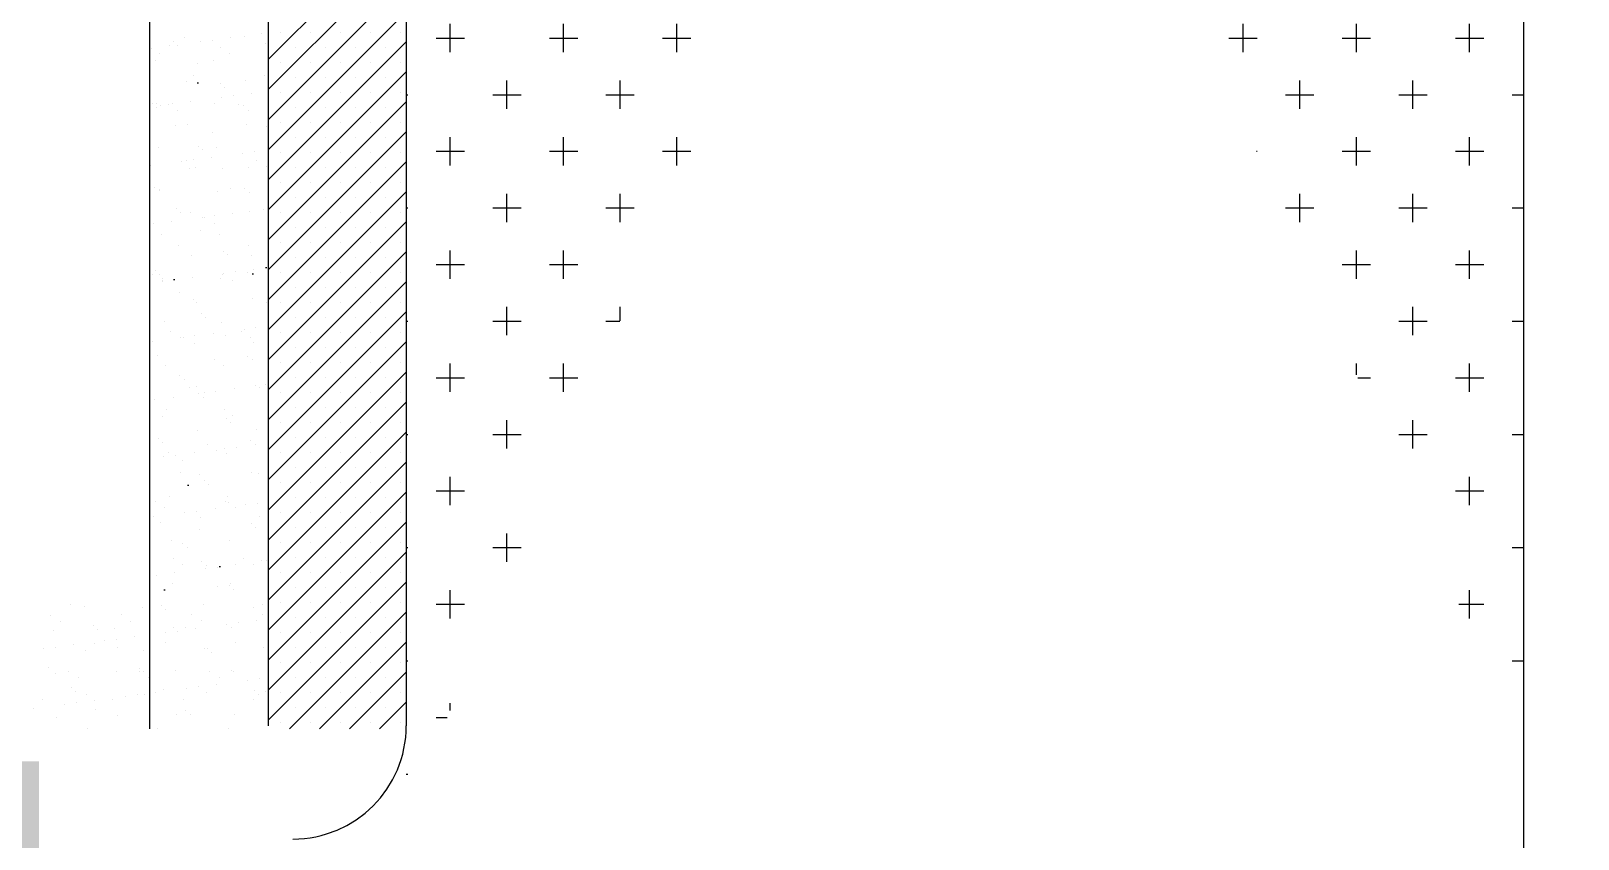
# Model space of a CAD drawing. Header units: millimetres. Extents: x 1051 to 8955, y -738 to 4312.
# Drawn here: x 2665.4 to 2776.7, y 1774.1 to 1832.3 of the extents above; entities that cross this region are included whole.
import ezdxf

# ---------------------------------------------------------------- set-up
doc = ezdxf.new("R2010")
doc.units = ezdxf.units.MM
doc.linetypes.add('DASHED', pattern=[19.05, 12.7, -6.35])
doc.linetypes.add('SOLID_LINE', pattern=[0])
for name, color, linetype in [('AHAT', 3, 'Continuous'), ('KIRMIM', 1, 'Continuous'), ('MIMARI', 2, 'SOLID_LINE')]:
    doc.layers.add(name, color=color, linetype=linetype)

msp = doc.modelspace()

# ---------------------------------------------------------------- hatches: boundary and pattern name
at = {"layer": 'AHAT', "linetype": 'Continuous'}
h = msp.add_hatch(dxfattribs=at)
h.set_pattern_fill('AR-SAND,_I', color=256, scale=8.148699, style=2)
h.set_pattern_definition([(37.5, (-3800.01, -810.432), (-0.513314, 15.701106), [0, -12.386022, 0, -13.852788, 0, -13.241635]), (7.5, (-3800.01, -810.432), (14.42138, 22.99682), [0, -6.681933, 0, -11.163717, 0, -4.278067]), (327.5, (-3810.033, -810.432), (25.376204, 0.046114), [0, -4.07435, 0, -14.667658, 0, -19.149442]), (317.5, (-3810.033, -810.432), (24.49602, 7.151914), [0, -2.037175, 0, -9.615464, 0, -11.000743])])
edge = h.paths.add_edge_path()
edge.add_line((2673.89, 1782.02), (2682.42, 1782.02))
edge.add_line((2665.54, 1791.77), (2665.54, 1782.02))
edge.add_line((2665.54, 1791.77), (2673.89, 1791.77))
edge.add_line((2673.89, 1966.67), (2682.42, 1966.67))
edge.add_line((2665.54, 1782.02), (2673.89, 1782.02))
edge.add_line((2673.89, 1966.67), (2673.89, 1782.02))
edge.add_line((2682.42, 1966.67), (2682.42, 1782.25))
at = {"layer": 'KIRMIM', "linetype": 'Continuous'}
h = msp.add_hatch(dxfattribs=at)
h.set_pattern_fill('CROSS,_I', color=256, scale=16.297397, style=2)
h.set_pattern_definition([(0, (-3800.01, -816.589), (4.0743493, 4.0743493), [2.0371747, -6.111524]), (90, (-3798.9914, -817.6075), (-4.0743493, 4.0743493), [2.0371747, -6.111524])])
edge = h.paths.add_edge_path()
edge.add_line((2772.73, 1960.51), (2772.73, 1780.62))
edge.add_line((2692.36, 1960.51), (2692.36, 1776.09))
h = msp.add_hatch(dxfattribs=at)
h.set_pattern_fill('AR-CONC,_I', color=256, scale=1.62974, style=2)
h.set_pattern_definition([(50, (-3800.01, -835.093), (11.689474, -1.022696), [1.222305, -13.445353]), (355, (-3800.01, -835.093), (-2.261286, 12.258774), [0.977844, -10.756282]), (100.4514, (-3799.036, -835.178), (9.428197, 11.23607), [1.0388, -11.426792]), (46.1842, (-3800.01, -831.833), (17.39325, -2.69753), [1.833457, -20.16803]), (96.6356, (-3798.56, -832.058), (15.23257, 15.875586), [1.5582, -17.140185]), (351.1842, (-3800.01, -831.833), (15.232557, 15.8756), [1.466766, -16.134423]), (21, (-3798.38, -832.648), (9.728031, -6.56164), [1.222305, -13.445353]), (326, (-3798.38, -832.648), (3.965407, 11.818058), [0.977844, -10.756282]), (71.4514, (-3797.57, -833.195), (13.693442, 5.256408), [1.0388, -11.426792]), (37.5, (-3800.01, -835.093), (0.198174, 5.4253034), [0, -10.625903, 0, -10.919256, 0, -10.7970257]), (7.5, (-3800.01, -835.093), (4.2873488, 6.4278844), [0, -6.225606, 0, -10.381442, 0, -4.115093]), (327.5, (-3803.6443, -835.093), (8.6999163, -0.3675857), [0, -4.074349, 0, -12.71197, 0, -16.867806]), (317.5, (-3805.274, -835.093), (9.504417, 1.631451), [0, -5.296654, 0, -8.442052, 0, -11.978587])])
edge = h.paths.add_edge_path()
edge.add_line((2665.94, 1691.15), (2622.22, 1691.15))
edge.add_line((2622.22, 1691.15), (2622.22, 1779.7))
edge.add_line((2622.22, 1779.7), (2665.94, 1779.7))
edge.add_line((2665.94, 1779.7), (2665.94, 1702.42))
edge.add_line((2662.44, 1691.15), (2944.06, 1691.15))
edge.add_line((2944.06, 1691.15), (2944.06, 1702.42))
edge.add_line((2944.06, 1702.42), (2665.94, 1702.42))

# ---------------------------------------------------------------- linework, layer by layer
at = {"layer": 'AHAT', "linetype": 'Continuous'}
msp.add_line((2772.73, 1919.22), (2772.73, 1720.41), dxfattribs=at)
at = {"layer": 'KIRMIM', "linetype": 'DASHED', "ltscale": 100}
for p, q in [((2673.89, 1958.04), (2673.89, 1782.02)), ((2682.42, 1958.04), (2682.42, 1782.25))]:
    msp.add_line(p, q, dxfattribs=at)
at = {"layer": 'MIMARI', "linetype": 'DASHED', "ltscale": 100}
msp.add_line((2692.36, 1958.04), (2692.36, 1782.25), dxfattribs=at)
at = {"layer": 'MIMARI', "linetype": 'Continuous'}
for p, q in [((2772.73, 1958.04), (2772.73, 1786.78)), ((2682.42, 1830.19), (2692.36, 1840.12)), ((2682.42, 1828.03), (2692.36, 1837.96)), ((2682.42, 1825.86), (2692.36, 1835.8)), ((2682.42, 1823.7), (2692.36, 1833.64)), ((2683.32, 1832.17), (2683.32, 1832.17)), ((2685.48, 1832.17), (2685.48, 1832.17)), ((2687.64, 1832.17), (2687.64, 1832.17)), ((2689.8, 1832.17), (2689.8, 1832.17)), ((2691.96, 1832.17), (2691.96, 1832.17)), ((2673.91, 1831.06), (2673.91, 1831.06)), ((2675.35, 1831.19), (2675.35, 1831.19)), ((2675.62, 1831.52), (2675.62, 1831.52)), ((2675.92, 1831.24), (2675.92, 1831.24)), ((2676.42, 1831.77), (2676.42, 1831.77)), ((2677.57, 1831.49), (2677.57, 1831.49)), ((2678.42, 1831.6), (2678.42, 1831.6)), ((2678.98, 1831.07), (2678.98, 1831.07)), ((2679.74, 1831.77), (2679.74, 1831.77)), ((2680.69, 1831.83), (2680.69, 1831.83)), ((2681.95, 1832.06), (2681.95, 1832.06)), ((2682.24, 1831.37), (2682.24, 1831.37)), ((2682.42, 1821.54), (2692.36, 1831.48)), ((2684.4, 1831.09), (2684.4, 1831.09)), ((2686.56, 1831.09), (2686.56, 1831.09)), ((2688.72, 1831.09), (2688.72, 1831.09)), ((2690.88, 1831.09), (2690.88, 1831.09)), ((2674.03, 1831.02), (2674.03, 1831.02)), ((2674.32, 1830.16), (2674.32, 1830.16)), ((2674.6, 1830.63), (2674.6, 1830.63)), ((2677.34, 1829.94), (2677.34, 1829.94)), ((2678.49, 1830.14), (2678.49, 1830.14)), ((2679.67, 1830.63), (2679.67, 1830.63)), ((2683.32, 1830), (2683.32, 1830)), ((2685.48, 1830), (2685.48, 1830)), ((2687.64, 1830), (2687.64, 1830)), ((2689.8, 1830), (2689.8, 1830)), ((2691.96, 1830), (2691.96, 1830)), ((2677.07, 1829.05), (2677.07, 1829.05)), ((2682.15, 1829.06), (2682.15, 1829.06)), ((2682.42, 1819.38), (2692.36, 1829.32)), ((2684.4, 1828.92), (2684.4, 1828.92)), ((2686.56, 1828.92), (2686.56, 1828.92)), ((2688.72, 1828.92), (2688.72, 1828.92)), ((2690.88, 1828.92), (2690.88, 1828.92)), ((2676.52, 1828.63), (2676.52, 1828.63)), ((2678.96, 1828.46), (2678.96, 1828.46)), ((2679.26, 1828.18), (2679.26, 1828.18)), ((2680.79, 1828.69), (2680.79, 1828.69)), ((2681.24, 1827.75), (2681.24, 1827.75)), ((2683.32, 1827.84), (2683.32, 1827.84)), ((2685.48, 1827.84), (2685.48, 1827.84)), ((2687.64, 1827.84), (2687.64, 1827.84)), ((2689.8, 1827.84), (2689.8, 1827.84)), ((2691.96, 1827.84), (2691.96, 1827.84)), ((2674.07, 1827.03), (2674.07, 1827.03)), ((2674.37, 1826.75), (2674.37, 1826.75)), ((2674.42, 1827.02), (2674.42, 1827.02)), ((2674.68, 1826.89), (2674.68, 1826.89)), ((2675.23, 1826.98), (2675.23, 1826.98)), ((2675.53, 1827), (2675.53, 1827)), ((2676.86, 1827.17), (2676.86, 1827.17)), ((2678.59, 1827), (2678.59, 1827)), ((2679.07, 1827.46), (2679.07, 1827.46)), ((2679.92, 1827.58), (2679.92, 1827.58)), ((2680.3, 1826.99), (2680.3, 1826.99)), ((2680.68, 1826.88), (2680.68, 1826.88)), ((2682.42, 1817.22), (2692.36, 1827.16)), ((2684.4, 1826.76), (2684.4, 1826.76)), ((2686.56, 1826.76), (2686.56, 1826.76)), ((2688.72, 1826.76), (2688.72, 1826.76)), ((2690.88, 1826.76), (2690.88, 1826.76)), ((2675.91, 1826.54), (2675.91, 1826.54)), ((2676.63, 1825.49), (2676.63, 1825.49)), ((2680.89, 1825.55), (2680.89, 1825.55)), ((2680.99, 1826.55), (2680.99, 1826.55)), ((2683.32, 1825.68), (2683.32, 1825.68)), ((2685.48, 1825.68), (2685.48, 1825.68)), ((2687.64, 1825.68), (2687.64, 1825.68)), ((2689.8, 1825.68), (2689.8, 1825.68)), ((2691.96, 1825.68), (2691.96, 1825.68)), ((2675.78, 1825.45), (2675.78, 1825.45)), ((2678.39, 1824.97), (2678.39, 1824.97)), ((2682.3, 1825.39), (2682.3, 1825.39)), ((2682.42, 1815.06), (2692.36, 1825)), ((2684.4, 1824.6), (2684.4, 1824.6)), ((2686.56, 1824.6), (2686.56, 1824.6)), ((2688.72, 1824.6), (2688.72, 1824.6)), ((2690.88, 1824.6), (2690.88, 1824.6)), ((2674.52, 1823.88), (2674.52, 1823.88)), ((2677.41, 1823.96), (2677.41, 1823.96)), ((2677.71, 1823.69), (2677.71, 1823.69)), ((2678.69, 1823.86), (2678.69, 1823.86)), ((2680.57, 1823.44), (2680.57, 1823.44)), ((2681.42, 1823.55), (2681.42, 1823.55)), ((2683.32, 1823.52), (2683.32, 1823.52)), ((2685.48, 1823.52), (2685.48, 1823.52)), ((2687.64, 1823.52), (2687.64, 1823.52)), ((2689.8, 1823.52), (2689.8, 1823.52)), ((2691.96, 1823.52), (2691.96, 1823.52)), ((2673.97, 1822.57), (2673.97, 1822.57)), ((2676.19, 1822.86), (2676.19, 1822.86)), ((2676.54, 1822.9), (2676.54, 1822.9)), ((2676.73, 1822.35), (2676.73, 1822.35)), ((2677.03, 1822.98), (2677.03, 1822.98)), ((2677.23, 1822.46), (2677.23, 1822.46)), ((2678.36, 1823.15), (2678.36, 1823.15)), ((2679.12, 1822.39), (2679.12, 1822.39)), ((2680.99, 1822.41), (2680.99, 1822.41)), ((2681.62, 1822.91), (2681.62, 1822.91)), ((2682.3, 1822.47), (2682.3, 1822.47)), ((2682.42, 1812.9), (2692.36, 1822.84)), ((2684.4, 1822.44), (2684.4, 1822.44)), ((2686.56, 1822.44), (2686.56, 1822.44)), ((2688.72, 1822.44), (2688.72, 1822.44)), ((2690.88, 1822.44), (2690.88, 1822.44)), ((2683.32, 1821.36), (2683.32, 1821.36)), ((2685.48, 1821.36), (2685.48, 1821.36)), ((2687.64, 1821.36), (2687.64, 1821.36)), ((2689.8, 1821.36), (2689.8, 1821.36)), ((2691.96, 1821.36), (2691.96, 1821.36)), ((2674.22, 1820.96), (2674.22, 1820.96)), ((2674.63, 1820.88), (2674.63, 1820.88)), ((2674.63, 1820.74), (2674.63, 1820.74)), ((2678.8, 1820.72), (2678.8, 1820.72)), ((2679.7, 1820.89), (2679.7, 1820.89)), ((2680.75, 1820.9), (2680.75, 1820.9)), ((2681.05, 1820.63), (2681.05, 1820.63)), ((2682.42, 1810.74), (2692.36, 1820.68)), ((2684.4, 1820.28), (2684.4, 1820.28)), ((2686.56, 1820.28), (2686.56, 1820.28)), ((2688.72, 1820.28), (2688.72, 1820.28)), ((2690.88, 1820.28), (2690.88, 1820.28)), ((2675.85, 1819.47), (2675.85, 1819.47)), ((2676.15, 1819.2), (2676.15, 1819.2)), ((2676.83, 1819.21), (2676.83, 1819.21)), ((2677.69, 1818.84), (2677.69, 1818.84)), ((2677.86, 1818.82), (2677.86, 1818.82)), ((2678.54, 1818.95), (2678.54, 1818.95)), ((2679.86, 1819.13), (2679.86, 1819.13)), ((2681.1, 1819.27), (2681.1, 1819.27)), ((2682.08, 1819.42), (2682.08, 1819.42)), ((2683.32, 1819.2), (2683.32, 1819.2)), ((2685.48, 1819.2), (2685.48, 1819.2)), ((2687.64, 1819.2), (2687.64, 1819.2)), ((2689.8, 1819.2), (2689.8, 1819.2)), ((2691.96, 1819.2), (2691.96, 1819.2)), ((2674.15, 1818.38), (2674.15, 1818.38)), ((2675.47, 1818.55), (2675.47, 1818.55)), ((2677.56, 1817.9), (2677.56, 1817.9)), ((2678.55, 1818.38), (2678.55, 1818.38)), ((2682.42, 1808.58), (2692.36, 1818.51)), ((2684.4, 1818.12), (2684.4, 1818.12)), ((2686.56, 1818.12), (2686.56, 1818.12)), ((2688.72, 1818.12), (2688.72, 1818.12)), ((2690.88, 1818.12), (2690.88, 1818.12)), ((2674.73, 1817.6), (2674.73, 1817.6)), ((2675.94, 1816.8), (2675.94, 1816.8)), ((2678.9, 1817.58), (2678.9, 1817.58)), ((2681.02, 1816.81), (2681.02, 1816.81)), ((2683.32, 1817.04), (2683.32, 1817.04)), ((2685.48, 1817.04), (2685.48, 1817.04)), ((2687.64, 1817.04), (2687.64, 1817.04)), ((2689.8, 1817.04), (2689.8, 1817.04)), ((2691.96, 1817.04), (2691.96, 1817.04)), ((2676.93, 1816.07), (2676.93, 1816.07)), ((2679.19, 1816.41), (2679.19, 1816.41)), ((2679.49, 1816.14), (2679.49, 1816.14)), ((2681.2, 1816.13), (2681.2, 1816.13)), ((2682.42, 1806.42), (2692.36, 1816.35)), ((2684.4, 1815.96), (2684.4, 1815.96)), ((2686.56, 1815.96), (2686.56, 1815.96)), ((2688.72, 1815.96), (2688.72, 1815.96)), ((2690.88, 1815.96), (2690.88, 1815.96)), ((2674.1, 1814.73), (2674.1, 1814.73)), ((2674.29, 1814.98), (2674.29, 1814.98)), ((2674.59, 1814.71), (2674.59, 1814.71)), ((2674.83, 1814.46), (2674.83, 1814.46)), ((2675.65, 1814.35), (2675.65, 1814.35)), ((2676.98, 1814.53), (2676.98, 1814.53)), ((2679, 1814.44), (2679, 1814.44)), ((2679.17, 1814.74), (2679.17, 1814.74)), ((2679.19, 1814.82), (2679.19, 1814.82)), ((2680.04, 1814.93), (2680.04, 1814.93)), ((2680.91, 1814.84), (2680.91, 1814.84)), ((2681.36, 1815.11), (2681.36, 1815.11)), ((2683.32, 1814.88), (2683.32, 1814.88)), ((2685.48, 1814.88), (2685.48, 1814.88)), ((2687.64, 1814.88), (2687.64, 1814.88)), ((2689.8, 1814.88), (2689.8, 1814.88)), ((2691.96, 1814.88), (2691.96, 1814.88)), ((2674.79, 1814.29), (2674.79, 1814.29)), ((2674.8, 1814.24), (2674.8, 1814.24)), ((2676.01, 1813.41), (2676.01, 1813.41)), ((2679.86, 1814.3), (2679.86, 1814.3)), ((2682.42, 1804.26), (2692.36, 1814.19)), ((2684.4, 1813.8), (2684.4, 1813.8)), ((2686.56, 1813.8), (2686.56, 1813.8)), ((2688.72, 1813.8), (2688.72, 1813.8)), ((2690.88, 1813.8), (2690.88, 1813.8)), ((2677.04, 1812.93), (2677.04, 1812.93)), ((2677.26, 1812.72), (2677.26, 1812.72)), ((2681.3, 1812.99), (2681.3, 1812.99)), ((2682.34, 1812.72), (2682.34, 1812.72)), ((2683.32, 1812.72), (2683.32, 1812.72)), ((2685.48, 1812.72), (2685.48, 1812.72)), ((2687.64, 1812.72), (2687.64, 1812.72)), ((2689.8, 1812.72), (2689.8, 1812.72)), ((2691.96, 1812.72), (2691.96, 1812.72)), ((2674.94, 1811.32), (2674.94, 1811.32)), ((2677.63, 1811.92), (2677.63, 1811.92)), ((2677.93, 1811.65), (2677.93, 1811.65)), ((2679.1, 1811.3), (2679.1, 1811.3)), ((2682.42, 1802.1), (2692.36, 1812.03)), ((2684.4, 1811.64), (2684.4, 1811.64)), ((2686.56, 1811.64), (2686.56, 1811.64)), ((2688.72, 1811.64), (2688.72, 1811.64)), ((2690.88, 1811.64), (2690.88, 1811.64)), ((2674.09, 1809.93), (2674.09, 1809.93)), ((2675.42, 1810.65), (2675.42, 1810.65)), ((2676.1, 1810.21), (2676.1, 1810.21)), ((2676.31, 1810.22), (2676.31, 1810.22)), ((2677.16, 1810.33), (2677.16, 1810.33)), ((2678.48, 1810.51), (2678.48, 1810.51)), ((2679.35, 1810.35), (2679.35, 1810.35)), ((2680.49, 1810.66), (2680.49, 1810.66)), ((2680.69, 1810.8), (2680.69, 1810.8)), ((2681.18, 1810.22), (2681.18, 1810.22)), ((2681.54, 1810.91), (2681.54, 1810.91)), ((2683.32, 1810.56), (2683.32, 1810.56)), ((2685.48, 1810.56), (2685.48, 1810.56)), ((2687.64, 1810.56), (2687.64, 1810.56)), ((2689.8, 1810.56), (2689.8, 1810.56)), ((2691.96, 1810.56), (2691.96, 1810.56)), ((2674.45, 1808.92), (2674.45, 1808.92)), ((2677.14, 1809.79), (2677.14, 1809.79)), ((2680.97, 1808.86), (2680.97, 1808.86)), ((2681.4, 1809.85), (2681.4, 1809.85)), ((2682.42, 1799.94), (2692.36, 1809.87)), ((2684.4, 1809.48), (2684.4, 1809.48)), ((2686.56, 1809.48), (2686.56, 1809.48)), ((2688.72, 1809.48), (2688.72, 1809.48)), ((2690.88, 1809.48), (2690.88, 1809.48)), ((2675.04, 1808.18), (2675.04, 1808.18)), ((2678.58, 1808.63), (2678.58, 1808.63)), ((2679.21, 1808.16), (2679.21, 1808.16)), ((2681.27, 1808.58), (2681.27, 1808.58)), ((2682.42, 1797.77), (2692.36, 1807.71)), ((2683.32, 1808.4), (2683.32, 1808.4)), ((2685.48, 1808.4), (2685.48, 1808.4)), ((2687.64, 1808.4), (2687.64, 1808.4)), ((2689.8, 1808.4), (2689.8, 1808.4)), ((2691.96, 1808.4), (2691.96, 1808.4)), ((2676.07, 1807.43), (2676.07, 1807.43)), ((2676.37, 1807.15), (2676.37, 1807.15)), ((2676.73, 1806.57), (2676.73, 1806.57)), ((2677.24, 1806.65), (2677.24, 1806.65)), ((2681.51, 1806.71), (2681.51, 1806.71)), ((2681.81, 1806.58), (2681.81, 1806.58)), ((2682.2, 1806.78), (2682.2, 1806.78)), ((2684.4, 1807.32), (2684.4, 1807.32)), ((2686.56, 1807.32), (2686.56, 1807.32)), ((2688.72, 1807.32), (2688.72, 1807.32)), ((2690.88, 1807.32), (2690.88, 1807.32)), ((2674.27, 1805.73), (2674.27, 1805.73)), ((2675.6, 1805.91), (2675.6, 1805.91)), ((2677.42, 1806.13), (2677.42, 1806.13)), ((2677.79, 1805.86), (2677.79, 1805.86)), ((2677.81, 1806.2), (2677.81, 1806.2)), ((2678.66, 1806.31), (2678.66, 1806.31)), ((2679.98, 1806.49), (2679.98, 1806.49)), ((2682.42, 1795.61), (2692.36, 1805.55)), ((2683.32, 1806.24), (2683.32, 1806.24)), ((2685.48, 1806.24), (2685.48, 1806.24)), ((2687.64, 1806.24), (2687.64, 1806.24)), ((2689.8, 1806.24), (2689.8, 1806.24)), ((2691.96, 1806.24), (2691.96, 1806.24)), ((2674.82, 1804.54), (2674.82, 1804.54)), ((2675.14, 1805.04), (2675.14, 1805.04)), ((2679.31, 1805.02), (2679.31, 1805.02)), ((2679.41, 1804.37), (2679.41, 1804.37)), ((2679.89, 1804.55), (2679.89, 1804.55)), ((2684.4, 1805.16), (2684.4, 1805.16)), ((2686.56, 1805.16), (2686.56, 1805.16)), ((2688.72, 1805.16), (2688.72, 1805.16)), ((2690.88, 1805.16), (2690.88, 1805.16)), ((2677.34, 1803.51), (2677.34, 1803.51)), ((2679.71, 1804.09), (2679.71, 1804.09)), ((2681.61, 1803.57), (2681.61, 1803.57)), ((2682.42, 1793.45), (2692.36, 1803.39)), ((2683.32, 1804.08), (2683.32, 1804.08)), ((2685.48, 1804.08), (2685.48, 1804.08)), ((2687.64, 1804.08), (2687.64, 1804.08)), ((2689.8, 1804.08), (2689.8, 1804.08)), ((2691.96, 1804.08), (2691.96, 1804.08)), ((2674.51, 1802.94), (2674.51, 1802.94)), ((2674.81, 1802.66), (2674.81, 1802.66)), ((2678.05, 1802.49), (2678.05, 1802.49)), ((2679.31, 1802.18), (2679.31, 1802.18)), ((2680.16, 1802.29), (2680.16, 1802.29)), ((2681.13, 1802.79), (2681.13, 1802.79)), ((2681.49, 1802.46), (2681.49, 1802.46)), ((2684.4, 1803), (2684.4, 1803)), ((2686.56, 1803), (2686.56, 1803)), ((2688.72, 1803), (2688.72, 1803)), ((2690.88, 1803), (2690.88, 1803)), ((2674.93, 1801.6), (2674.93, 1801.6)), ((2675.24, 1801.9), (2675.24, 1801.9)), ((2675.77, 1801.71), (2675.77, 1801.71)), ((2676.23, 1801.36), (2676.23, 1801.36)), ((2677.1, 1801.89), (2677.1, 1801.89)), ((2678.74, 1802.05), (2678.74, 1802.05)), ((2679.41, 1801.88), (2679.41, 1801.88)), ((2682.42, 1791.29), (2692.36, 1801.23)), ((2683.32, 1801.91), (2683.32, 1801.91)), ((2685.48, 1801.91), (2685.48, 1801.91)), ((2687.64, 1801.91), (2687.64, 1801.91)), ((2689.8, 1801.91), (2689.8, 1801.91)), ((2691.96, 1801.91), (2691.96, 1801.91)), ((2676.13, 1800.46), (2676.13, 1800.46)), ((2677.45, 1800.37), (2677.45, 1800.37)), ((2677.85, 1799.88), (2677.85, 1799.88)), ((2681.21, 1800.47), (2681.21, 1800.47)), ((2681.71, 1800.43), (2681.71, 1800.43)), ((2684.4, 1800.83), (2684.4, 1800.83)), ((2686.56, 1800.83), (2686.56, 1800.83)), ((2688.72, 1800.83), (2688.72, 1800.83)), ((2690.88, 1800.83), (2690.88, 1800.83)), ((2675.35, 1798.76), (2675.35, 1798.76)), ((2678.15, 1799.6), (2678.15, 1799.6)), ((2682.42, 1789.13), (2692.36, 1799.07)), ((2683.32, 1799.75), (2683.32, 1799.75)), ((2685.48, 1799.75), (2685.48, 1799.75)), ((2687.64, 1799.75), (2687.64, 1799.75)), ((2689.8, 1799.75), (2689.8, 1799.75)), ((2691.96, 1799.75), (2691.96, 1799.75)), ((2674.29, 1798.4), (2674.29, 1798.4)), ((2674.98, 1797.96), (2674.98, 1797.96)), ((2677.28, 1797.69), (2677.28, 1797.69)), ((2678.6, 1797.86), (2678.6, 1797.86)), ((2679.36, 1798.41), (2679.36, 1798.41)), ((2679.51, 1798.74), (2679.51, 1798.74)), ((2679.57, 1798.3), (2679.57, 1798.3)), ((2680.05, 1797.97), (2680.05, 1797.97)), ((2680.81, 1798.16), (2680.81, 1798.16)), ((2681.66, 1798.27), (2681.66, 1798.27)), ((2684.4, 1798.67), (2684.4, 1798.67)), ((2686.56, 1798.67), (2686.56, 1798.67)), ((2688.72, 1798.67), (2688.72, 1798.67)), ((2690.88, 1798.67), (2690.88, 1798.67)), ((2674.21, 1797.29), (2674.21, 1797.29)), ((2674.67, 1796.87), (2674.67, 1796.87)), ((2676.43, 1797.58), (2676.43, 1797.58)), ((2677.55, 1797.23), (2677.55, 1797.23)), ((2681.19, 1796.82), (2681.19, 1796.82)), ((2681.49, 1796.54), (2681.49, 1796.54)), ((2681.82, 1797.28), (2681.82, 1797.28)), ((2682.42, 1786.97), (2692.36, 1796.91)), ((2683.32, 1797.59), (2683.32, 1797.59)), ((2685.48, 1797.59), (2685.48, 1797.59)), ((2687.64, 1797.59), (2687.64, 1797.59)), ((2689.8, 1797.59), (2689.8, 1797.59)), ((2691.96, 1797.59), (2691.96, 1797.59)), ((2675.45, 1795.62), (2675.45, 1795.62)), ((2677.45, 1796.38), (2677.45, 1796.38)), ((2679.62, 1795.6), (2679.62, 1795.6)), ((2683.32, 1795.43), (2683.32, 1795.43)), ((2684.4, 1796.51), (2684.4, 1796.51)), ((2685.48, 1795.43), (2685.48, 1795.43)), ((2686.56, 1796.51), (2686.56, 1796.51)), ((2687.64, 1795.43), (2687.64, 1795.43)), ((2688.72, 1796.51), (2688.72, 1796.51)), ((2689.8, 1795.43), (2689.8, 1795.43)), ((2690.88, 1796.51), (2690.88, 1796.51)), ((2691.96, 1795.43), (2691.96, 1795.43)), ((2675.61, 1794.32), (2675.61, 1794.32)), ((2676.29, 1795.39), (2676.29, 1795.39)), ((2676.59, 1795.11), (2676.59, 1795.11)), ((2680.68, 1794.32), (2680.68, 1794.32)), ((2682.42, 1784.81), (2692.36, 1794.75)), ((2684.4, 1794.35), (2684.4, 1794.35)), ((2686.56, 1794.35), (2686.56, 1794.35)), ((2688.72, 1794.35), (2688.72, 1794.35)), ((2690.88, 1794.35), (2690.88, 1794.35)), ((2675.72, 1793.27), (2675.72, 1793.27)), ((2676.29, 1793.88), (2676.29, 1793.88)), ((2677.65, 1794.09), (2677.65, 1794.09)), ((2677.93, 1793.56), (2677.93, 1793.56)), ((2678.01, 1793.81), (2678.01, 1793.81)), ((2678.78, 1793.67), (2678.78, 1793.67)), ((2680.1, 1793.84), (2680.1, 1793.84)), ((2681.37, 1793.89), (2681.37, 1793.89)), ((2681.92, 1794.14), (2681.92, 1794.14)), ((2682.32, 1794.13), (2682.32, 1794.13)), ((2683.32, 1793.27), (2683.32, 1793.27)), ((2685.48, 1793.27), (2685.48, 1793.27)), ((2687.64, 1793.27), (2687.64, 1793.27)), ((2689.8, 1793.27), (2689.8, 1793.27)), ((2691.96, 1793.27), (2691.96, 1793.27)), ((2674.39, 1793.09), (2674.39, 1793.09)), ((2675.55, 1792.48), (2675.55, 1792.48)), ((2678.77, 1792.3), (2678.77, 1792.3)), ((2679.63, 1792.33), (2679.63, 1792.33)), ((2679.72, 1792.46), (2679.72, 1792.46)), ((2682.42, 1782.65), (2692.36, 1792.59)), ((2684.4, 1792.19), (2684.4, 1792.19)), ((2686.56, 1792.19), (2686.56, 1792.19)), ((2688.72, 1792.19), (2688.72, 1792.19)), ((2690.88, 1792.19), (2690.88, 1792.19)), ((2679.93, 1792.05), (2679.93, 1792.05)), ((2682.02, 1791), (2682.02, 1791)), ((2683.32, 1791.11), (2683.32, 1791.11)), ((2685.48, 1791.11), (2685.48, 1791.11)), ((2687.64, 1791.11), (2687.64, 1791.11)), ((2689.8, 1791.11), (2689.8, 1791.11)), ((2691.96, 1791.11), (2691.96, 1791.11)), ((2666.77, 1790.22), (2666.77, 1790.22)), ((2668.21, 1790.95), (2668.21, 1790.95)), ((2669.18, 1790.81), (2669.18, 1790.81)), ((2671.85, 1790.23), (2671.85, 1790.23)), ((2673.35, 1790.79), (2673.35, 1790.79)), ((2674.73, 1790.9), (2674.73, 1790.9)), ((2675.03, 1790.62), (2675.03, 1790.62)), ((2676.92, 1790.23), (2676.92, 1790.23)), ((2677.75, 1790.95), (2677.75, 1790.95)), ((2681.35, 1790.75), (2681.35, 1790.75)), ((2682, 1790.24), (2682, 1790.24)), ((2683.95, 1782.02), (2692.36, 1790.43)), ((2684.4, 1790.03), (2684.4, 1790.03)), ((2686.56, 1790.03), (2686.56, 1790.03)), ((2688.72, 1790.03), (2688.72, 1790.03)), ((2690.88, 1790.03), (2690.88, 1790.03)), ((2666.99, 1789.12), (2666.99, 1789.12)), ((2667.46, 1789.78), (2667.46, 1789.78)), ((2669.83, 1789.46), (2669.83, 1789.46)), ((2670.13, 1789.19), (2670.13, 1789.19)), ((2671.39, 1789.28), (2671.39, 1789.28)), ((2672.53, 1789.79), (2672.53, 1789.79)), ((2675.05, 1788.96), (2675.05, 1788.96)), ((2675.65, 1789.34), (2675.65, 1789.34)), ((2675.89, 1789.07), (2675.89, 1789.07)), ((2676.45, 1789.32), (2676.45, 1789.32)), ((2677.22, 1789.24), (2677.22, 1789.24)), ((2677.61, 1789.8), (2677.61, 1789.8)), ((2679.43, 1789.53), (2679.43, 1789.53)), ((2679.82, 1789.32), (2679.82, 1789.32)), ((2680.28, 1789.65), (2680.28, 1789.65)), ((2681.61, 1789.82), (2681.61, 1789.82)), ((2683.32, 1788.95), (2683.32, 1788.95)), ((2685.48, 1788.95), (2685.48, 1788.95)), ((2687.64, 1788.95), (2687.64, 1788.95)), ((2689.8, 1788.95), (2689.8, 1788.95)), ((2691.96, 1788.95), (2691.96, 1788.95)), ((2666.27, 1787.8), (2666.27, 1787.8)), ((2667.12, 1787.91), (2667.12, 1787.91)), ((2668.45, 1788.09), (2668.45, 1788.09)), ((2669.29, 1787.67), (2669.29, 1787.67)), ((2669.93, 1788.2), (2669.93, 1788.2)), ((2670.66, 1788.38), (2670.66, 1788.38)), ((2671.51, 1788.49), (2671.51, 1788.49)), ((2671.55, 1787.89), (2671.55, 1787.89)), ((2672.83, 1788.67), (2672.83, 1788.67)), ((2673.46, 1787.65), (2673.46, 1787.65)), ((2675.01, 1788.21), (2675.01, 1788.21)), ((2677.86, 1787.81), (2677.86, 1787.81)), ((2678.07, 1787.83), (2678.07, 1787.83)), ((2680.08, 1788.22), (2680.08, 1788.22)), ((2682.12, 1787.86), (2682.12, 1787.86)), ((2684.4, 1787.87), (2684.4, 1787.87)), ((2686.11, 1782.02), (2692.36, 1788.26)), ((2686.56, 1787.87), (2686.56, 1787.87)), ((2688.72, 1787.87), (2688.72, 1787.87)), ((2690.88, 1787.87), (2690.88, 1787.87)), ((2678.37, 1787.56), (2678.37, 1787.56)), ((2683.32, 1786.79), (2683.32, 1786.79)), ((2685.48, 1786.79), (2685.48, 1786.79)), ((2687.64, 1786.79), (2687.64, 1786.79)), ((2689.8, 1786.79), (2689.8, 1786.79)), ((2691.96, 1786.79), (2691.96, 1786.79)), ((2666.65, 1786.46), (2666.65, 1786.46)), ((2667.09, 1785.98), (2667.09, 1785.98)), ((2668.09, 1786.13), (2668.09, 1786.13)), ((2668.77, 1785.7), (2668.77, 1785.7)), ((2671.49, 1786.14), (2671.49, 1786.14)), ((2673.16, 1786.14), (2673.16, 1786.14)), ((2673.17, 1786.4), (2673.17, 1786.4)), ((2673.47, 1786.13), (2673.47, 1786.13)), ((2673.85, 1785.71), (2673.85, 1785.71)), ((2675.76, 1786.2), (2675.76, 1786.2)), ((2678.24, 1786.15), (2678.24, 1786.15)), ((2678.92, 1785.72), (2678.92, 1785.72)), ((2679.79, 1786.26), (2679.79, 1786.26)), ((2679.93, 1786.18), (2679.93, 1786.18)), ((2680.94, 1785.51), (2680.94, 1785.51)), ((2681.78, 1785.62), (2681.78, 1785.62)), ((2684.4, 1785.71), (2684.4, 1785.71)), ((2686.56, 1785.71), (2686.56, 1785.71)), ((2688.27, 1782.02), (2692.36, 1786.1)), ((2688.72, 1785.71), (2688.72, 1785.71)), ((2690.88, 1785.71), (2690.88, 1785.71)), ((2668.28, 1784.97), (2668.28, 1784.97)), ((2668.58, 1784.7), (2668.58, 1784.7)), ((2669.39, 1784.53), (2669.39, 1784.53)), ((2672.16, 1784.36), (2672.16, 1784.36)), ((2673.01, 1784.47), (2673.01, 1784.47)), ((2673.56, 1784.51), (2673.56, 1784.51)), ((2674.34, 1784.64), (2674.34, 1784.64)), ((2674.89, 1784.83), (2674.89, 1784.83)), ((2676.55, 1784.94), (2676.55, 1784.94)), ((2677.4, 1785.05), (2677.4, 1785.05)), ((2677.96, 1784.67), (2677.96, 1784.67)), ((2678.72, 1785.22), (2678.72, 1785.22)), ((2681.41, 1784.77), (2681.41, 1784.77)), ((2681.71, 1784.5), (2681.71, 1784.5)), ((2682.23, 1784.72), (2682.23, 1784.72)), ((2683.32, 1784.63), (2683.32, 1784.63)), ((2685.48, 1784.63), (2685.48, 1784.63)), ((2687.64, 1784.63), (2687.64, 1784.63)), ((2689.8, 1784.63), (2689.8, 1784.63)), ((2691.96, 1784.63), (2691.96, 1784.63)), ((2665.56, 1783.49), (2665.56, 1783.49)), ((2666.17, 1784.11), (2666.17, 1784.11)), ((2667.77, 1783.78), (2667.77, 1783.78)), ((2668.62, 1783.89), (2668.62, 1783.89)), ((2669.95, 1784.07), (2669.95, 1784.07)), ((2669.99, 1783.4), (2669.99, 1783.4)), ((2671.25, 1784.12), (2671.25, 1784.12)), ((2676.32, 1784.13), (2676.32, 1784.13)), ((2676.51, 1783.34), (2676.51, 1783.34)), ((2681.4, 1784.14), (2681.4, 1784.14)), ((2684.4, 1783.55), (2684.4, 1783.55)), ((2686.56, 1783.55), (2686.56, 1783.55)), ((2688.72, 1783.55), (2688.72, 1783.55)), ((2690.43, 1782.02), (2692.36, 1783.94)), ((2690.88, 1783.55), (2690.88, 1783.55)), ((2667.19, 1782.84), (2667.19, 1782.84)), ((2669.4, 1782.05), (2669.4, 1782.05)), ((2671.59, 1783), (2671.59, 1783)), ((2674.48, 1782.06), (2674.48, 1782.06)), ((2675.86, 1783.06), (2675.86, 1783.06)), ((2676.82, 1783.07), (2676.82, 1783.07)), ((2679.55, 1782.07), (2679.55, 1782.07)), ((2680.03, 1783.04), (2680.03, 1783.04)), ((2683.32, 1782.47), (2683.32, 1782.47)), ((2685.48, 1782.47), (2685.48, 1782.47)), ((2687.64, 1782.47), (2687.64, 1782.47)), ((2689.8, 1782.47), (2689.8, 1782.47)), ((2691.96, 1782.47), (2691.96, 1782.47))]:
    msp.add_line(p, q, dxfattribs=at)
at = {"layer": 'MIMARI', "linetype": 'DASHED', "ltscale": 100}
msp.add_arc((2684.21, 1782.25), 8.15, 270, 0, dxfattribs=at)

doc.saveas('drawing.dxf')
